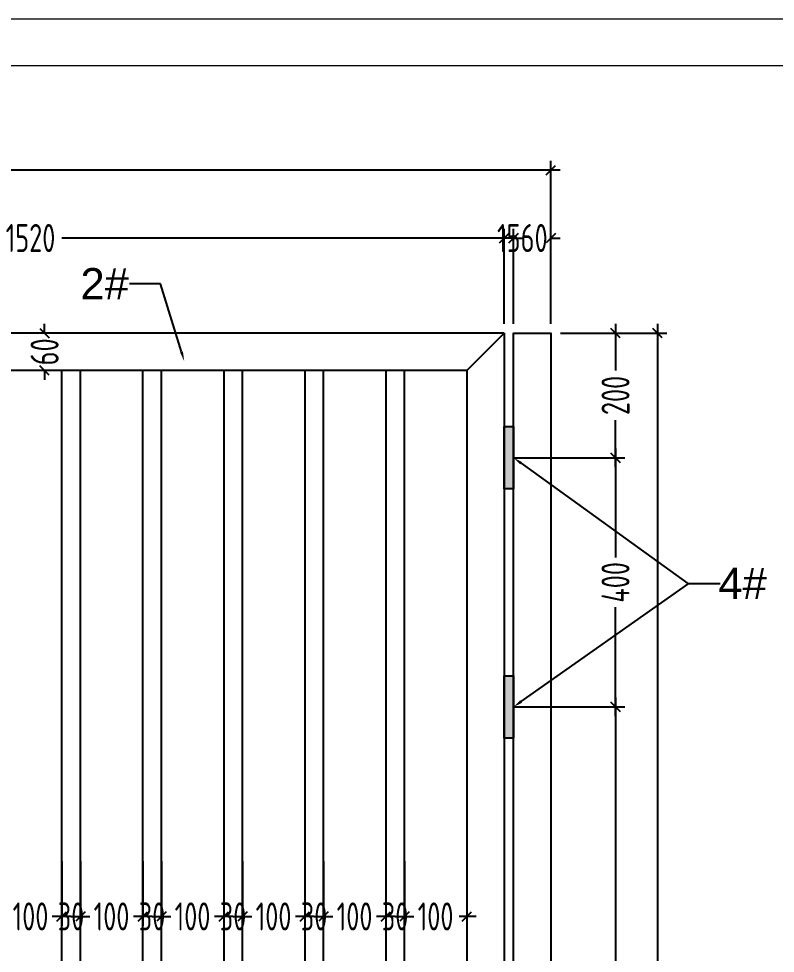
# Model space of a CAD drawing. Header units: millimetres. Extents: x 136606 to 1229059, y 82794 to 127566.
# Drawn here: x 966865 to 968079, y 125840 to 127340 of the extents above; entities that cross this region are included whole.
import ezdxf
from ezdxf import colors
from ezdxf.entities.mleader import LeaderData, LeaderLine
from ezdxf.math import Vec2, Vec3

# ---------------------------------------------------------------- set-up
doc = ezdxf.new("R2010")
doc.units = ezdxf.units.MM
doc.layers.add('图框', color=7, linetype='Continuous', lineweight=13)
doc.layers.add('文本', color=3, linetype='Continuous', lineweight=13)
doc.layers.add('方管', color=100, linetype='Continuous')
doc.layers.add('标注', color=9, linetype='Continuous')
doc.styles.add('Arial', font='arial.ttf')
doc.styles.add('hztxt', font='ros1.shx', dxfattribs={"width": 0.8, "bigfont": 'hztxt.shx'})
doc.dimstyles.new('DIM-15', dxfattribs={"dimscale": 15, "dimtxt": 3, "dimasz": 1, "dimexe": 1, "dimexo": 1, "dimgap": 0.5, "dimtad": 0, "dimdec": 1, "dimrnd": 0.0005, "dimzin": 9, "dimdsep": 46, "dimtxsty": 'hztxt', "dimblk": 'OBLIQUE', "dimcen": 0, "dimdle": 1, "dimclrd": 9, "dimclre": 9, "dimclrt": 2, "dimazin": 2, "dimtfac": 1, "dimtdec": 1, "dimtix": 1, "dimtofl": 0, "dimtmove": 2, "dimatfit": 3, "dimfxl": 1, "dimarcsym": 2})

# ---------------------------------------------------------------- blocks, each defined once
blk = doc.blocks.new('_Oblique')
at = {"color": 0, "linetype": 'ByBlock', "lineweight": -2}
blk.add_line((-0.5, -0.5), (0.5, 0.5), dxfattribs=at)
blk = doc.blocks.new('*D1423')
at = {"layer": 'Defpoints', "color": 0, "transparency": 16777216}
for p in [(967718.8, 127097.1), (964518.8, 126835.3), (967718.8, 126835.3)]:
    blk.add_point(p, dxfattribs=at)
at = {"layer": '标注', "color": 9, "lineweight": -2, "transparency": 16777216}
for p, q in [((964518.8, 126850.3), (964518.8, 127112.1)), ((967718.8, 126850.3), (967718.8, 127112.1)), ((964503.8, 127097.1), (966066.9, 127097.1)), ((967733.8, 127097.1), (966170.7, 127097.1))]:
    blk.add_line(p, q, dxfattribs=at)
at = {"layer": '标注', "color": 9, "lineweight": -2, "transparency": 16777216, "xscale": 15, "yscale": 15, "zscale": 15, "rotation": 180}
blk.add_blockref('_Oblique', (964518.8, 127097.1), dxfattribs=at)
at = {"layer": '标注', "color": 9, "lineweight": -2, "transparency": 16777216, "xscale": 15, "yscale": 15, "zscale": 15}
blk.add_blockref('_Oblique', (967718.8, 127097.1), dxfattribs=at)
at = {"layer": '标注', "color": 2, "transparency": 16777216, "insert": (966118.8, 127097.1), "char_height": 45, "attachment_point": 5, "style": 'hztxt'}
blk.add_mtext('3200', dxfattribs=at)
blk = doc.blocks.new('*D1435')
at = {"layer": 'Defpoints', "color": 0, "transparency": 16777216}
for p in [(966123.8, 126988), (966123.8, 126835.3), (967643.8, 126835.3)]:
    blk.add_point(p, dxfattribs=at)
at = {"layer": '标注', "color": 9, "lineweight": -2, "transparency": 16777216}
for p, q in [((966123.8, 126850.3), (966123.8, 127003)), ((967643.8, 126850.3), (967643.8, 127003)), ((966108.8, 126988), (966833.7, 126988)), ((967658.8, 126988), (966933.9, 126988))]:
    blk.add_line(p, q, dxfattribs=at)
at = {"layer": '标注', "color": 9, "lineweight": -2, "transparency": 16777216, "xscale": 15, "yscale": 15, "zscale": 15, "rotation": 180}
blk.add_blockref('_Oblique', (966123.8, 126988), dxfattribs=at)
at = {"layer": '标注', "color": 9, "lineweight": -2, "transparency": 16777216, "xscale": 15, "yscale": 15, "zscale": 15}
blk.add_blockref('_Oblique', (967643.8, 126988), dxfattribs=at)
at = {"layer": '标注', "color": 2, "transparency": 16777216, "insert": (966883.8, 126988), "char_height": 45, "attachment_point": 5, "style": 'hztxt'}
blk.add_mtext('1520', dxfattribs=at)
blk = doc.blocks.new('*D1407')
at = {"layer": 'Defpoints', "color": 0, "transparency": 16777216}
for p in [(967658.8, 126988), (967643.8, 126835.3), (967658.8, 126835.3)]:
    blk.add_point(p, dxfattribs=at)
at = {"layer": '标注', "color": 9, "lineweight": -2, "transparency": 16777216}
for p, q in [((967643.8, 126850.3), (967643.8, 127003)), ((967658.8, 126850.3), (967658.8, 127003)), ((967643.8, 126988), (967628.8, 126988)), ((967658.8, 126988), (967673.8, 126988))]:
    blk.add_line(p, q, dxfattribs=at)
at = {"layer": '标注', "color": 9, "lineweight": -2, "transparency": 16777216, "xscale": 15, "yscale": 15, "zscale": 15}
blk.add_blockref('_Oblique', (967643.8, 126988), dxfattribs=at)
at = {"layer": '标注', "color": 9, "lineweight": -2, "transparency": 16777216, "xscale": 15, "yscale": 15, "zscale": 15, "rotation": 180}
blk.add_blockref('_Oblique', (967658.8, 126988), dxfattribs=at)
at = {"layer": '标注', "color": 2, "transparency": 16777216, "insert": (967651.3, 126988), "char_height": 45, "attachment_point": 5, "style": 'hztxt'}
blk.add_mtext('15', dxfattribs=at)
blk = doc.blocks.new('*D1408')
at = {"layer": 'Defpoints', "color": 0, "transparency": 16777216}
for p in [(967718.8, 126988), (967658.8, 126835.3), (967718.8, 126835.3)]:
    blk.add_point(p, dxfattribs=at)
at = {"layer": '标注', "color": 9, "lineweight": -2, "transparency": 16777216}
for p, q in [((967658.8, 126850.3), (967658.8, 127003)), ((967718.8, 126850.3), (967718.8, 127003)), ((967658.8, 126988), (967643.8, 126988)), ((967718.8, 126988), (967733.8, 126988))]:
    blk.add_line(p, q, dxfattribs=at)
at = {"layer": '标注', "color": 9, "lineweight": -2, "transparency": 16777216, "xscale": 15, "yscale": 15, "zscale": 15}
blk.add_blockref('_Oblique', (967658.8, 126988), dxfattribs=at)
at = {"layer": '标注', "color": 9, "lineweight": -2, "transparency": 16777216, "xscale": 15, "yscale": 15, "zscale": 15, "rotation": 180}
blk.add_blockref('_Oblique', (967718.8, 126988), dxfattribs=at)
at = {"layer": '标注', "color": 2, "transparency": 16777216, "insert": (967692, 126988), "char_height": 45, "attachment_point": 5, "style": 'hztxt'}
blk.add_mtext('60', dxfattribs=at)
blk = doc.blocks.new('*D1419')
at = {"layer": 'Defpoints', "color": 0, "transparency": 16777216}
for p in [(966906.4, 126835.3), (966939.6, 126835.3), (966939.6, 126775.3)]:
    blk.add_point(p, dxfattribs=at)
at = {"layer": '标注', "color": 9, "lineweight": -2, "transparency": 16777216}
for p, q in [((966906.4, 126835.3), (966906.4, 126850.3)), ((966924.6, 126835.3), (966891.4, 126835.3)), ((966924.6, 126775.3), (966891.4, 126775.3)), ((966906.4, 126775.3), (966906.4, 126760.3))]:
    blk.add_line(p, q, dxfattribs=at)
at = {"layer": '标注', "color": 9, "lineweight": -2, "transparency": 16777216, "xscale": 15, "yscale": 15, "zscale": 15}
for p, rotation in [((966906.4, 126835.3), 270), ((966906.4, 126775.3), 90)]:
    blk.add_blockref('_Oblique', p, dxfattribs=dict(at, rotation=rotation))
at = {"layer": '标注', "color": 2, "transparency": 16777216, "insert": (966906.4, 126805.3), "char_height": 45, "attachment_point": 5, "rotation": 90, "style": 'hztxt'}
blk.add_mtext('60', dxfattribs=at)
blk = doc.blocks.new('GW-TK')
at = {"layer": '图框'}
for points in [[(927183.55, 464715.01), (927603.55, 464715.01), (927603.55, 464418.01), (927183.55, 464418.01)], [(927188.55, 464710.01), (927598.55, 464710.01), (927598.55, 464423.01), (927188.55, 464423.01)]]:
    blk.add_lwpolyline(points, close=True, dxfattribs=at)
blk = doc.blocks.new('*D1360')
at = {"layer": 'Defpoints', "color": 0, "transparency": 16777216}
for p in [(967719, 126835.3), (967719.1, 124545.3), (967890, 124545.3)]:
    blk.add_point(p, dxfattribs=at)
at = {"layer": '标注', "color": 9, "lineweight": -2, "transparency": 16777216}
for p, q in [((967890, 126850.3), (967890, 125742.2)), ((967734, 126835.3), (967905, 126835.3)), ((967890, 124530.3), (967890, 125638.4)), ((967734.1, 124545.3), (967905, 124545.3))]:
    blk.add_line(p, q, dxfattribs=at)
at = {"layer": '标注', "color": 9, "lineweight": -2, "transparency": 16777216, "xscale": 15, "yscale": 15, "zscale": 15}
for p, rotation in [((967890, 126835.3), 90), ((967890, 124545.3), 270)]:
    blk.add_blockref('_Oblique', p, dxfattribs=dict(at, rotation=rotation))
at = {"layer": '标注', "color": 2, "transparency": 16777216, "insert": (967890, 125690.3), "char_height": 45, "attachment_point": 5, "rotation": 90, "style": 'hztxt'}
blk.add_mtext('2290', dxfattribs=at)
blk = doc.blocks.new('*D1361')
at = {"layer": 'Defpoints', "color": 0, "transparency": 16777216}
for p in [(967719, 126835.3), (967644, 126635.3), (967822.5, 126635.3)]:
    blk.add_point(p, dxfattribs=at)
at = {"layer": '方管', "color": 9, "lineweight": -2, "transparency": 16777216}
for p, q in [((967822.5, 126850.3), (967822.5, 126775.2)), ((967734, 126835.3), (967837.5, 126835.3)), ((967822.5, 126620.3), (967822.5, 126695.4)), ((967659, 126635.3), (967837.5, 126635.3))]:
    blk.add_line(p, q, dxfattribs=at)
at = {"layer": '方管', "color": 9, "lineweight": -2, "transparency": 16777216, "xscale": 15, "yscale": 15, "zscale": 15}
for p, rotation in [((967822.5, 126835.3), 90), ((967822.5, 126635.3), 270)]:
    blk.add_blockref('_Oblique', p, dxfattribs=dict(at, rotation=rotation))
at = {"layer": '方管', "color": 2, "transparency": 16777216, "insert": (967822.5, 126735.3), "char_height": 45, "attachment_point": 5, "rotation": 90, "style": 'hztxt'}
blk.add_mtext('200', dxfattribs=at)
blk = doc.blocks.new('*D1362')
at = {"color": 9, "lineweight": -2, "transparency": 16777216}
for p, q in [((967822.5, 126650.3), (967822.5, 126475.2)), ((967659, 126635.3), (967837.5, 126635.3)), ((967822.5, 126220.3), (967822.5, 126395.4)), ((967659, 126235.3), (967837.5, 126235.3))]:
    blk.add_line(p, q, dxfattribs=at)
at = {"layer": 'Defpoints', "color": 0, "transparency": 16777216}
for p in [(967644, 126635.3), (967644, 126235.3), (967822.5, 126235.3)]:
    blk.add_point(p, dxfattribs=at)
at = {"color": 9, "lineweight": -2, "transparency": 16777216, "xscale": 15, "yscale": 15, "zscale": 15}
for p, rotation in [((967822.5, 126635.3), 90), ((967822.5, 126235.3), 270)]:
    blk.add_blockref('_Oblique', p, dxfattribs=dict(at, rotation=rotation))
at = {"color": 2, "transparency": 16777216, "insert": (967822.5, 126435.3), "char_height": 45, "attachment_point": 5, "rotation": 90, "style": 'hztxt'}
blk.add_mtext('400', dxfattribs=at)
blk = doc.blocks.new('*D1363')
at = {"color": 9, "lineweight": -2, "transparency": 16777216}
for p, q in [((967822.5, 126250.3), (967822.5, 125600.4)), ((967659, 126235.3), (967837.5, 126235.3)), ((967822.5, 124850.3), (967822.5, 125500.2)), ((967659, 124865.3), (967837.5, 124865.3))]:
    blk.add_line(p, q, dxfattribs=at)
at = {"layer": 'Defpoints', "color": 0, "transparency": 16777216}
for p in [(967644, 126235.3), (967644, 124865.3), (967822.5, 124865.3)]:
    blk.add_point(p, dxfattribs=at)
at = {"color": 9, "lineweight": -2, "transparency": 16777216, "xscale": 15, "yscale": 15, "zscale": 15}
for p, rotation in [((967822.5, 126235.3), 90), ((967822.5, 124865.3), 270)]:
    blk.add_blockref('_Oblique', p, dxfattribs=dict(at, rotation=rotation))
at = {"color": 2, "transparency": 16777216, "insert": (967822.5, 125550.3), "char_height": 45, "attachment_point": 5, "rotation": 90, "style": 'hztxt'}
blk.add_mtext('1370', dxfattribs=at)
blk = doc.blocks.new('*U1347')
at = {"layer": '方管', "color": 0}
blk.add_lwpolyline([(-15, 1025), (-15, -1025), (15, -1025), (15, 1025), (-15, 1025)], dxfattribs=at)
blk = doc.blocks.new('*U1348')
at = {"color": 0, "linetype": 'ByBlock', "lineweight": -2, "transparency": 16777216}
for p in [(650, 0), (780, 0), (910, 0), (1040, 0), (1170, 0)]:
    blk.add_blockref('*U1347', p, dxfattribs=at)
blk = doc.blocks.new('*D1391')
at = {"color": 9, "lineweight": -2, "transparency": 16777216}
for p, q in [((966833.8, 125987.6), (966833.8, 125884)), ((966933.8, 125987.6), (966933.8, 125884)), ((966818.8, 125899), (966845.7, 125899)), ((966948.8, 125899), (966921.9, 125899))]:
    blk.add_line(p, q, dxfattribs=at)
at = {"layer": 'Defpoints', "color": 0, "transparency": 16777216}
for p in [(966833.8, 126002.6), (966933.8, 126002.6), (966933.8, 125899)]:
    blk.add_point(p, dxfattribs=at)
at = {"color": 9, "lineweight": -2, "transparency": 16777216, "xscale": 15, "yscale": 15, "zscale": 15, "rotation": 180}
blk.add_blockref('_Oblique', (966833.8, 125899), dxfattribs=at)
at = {"color": 9, "lineweight": -2, "transparency": 16777216, "xscale": 15, "yscale": 15, "zscale": 15}
blk.add_blockref('_Oblique', (966933.8, 125899), dxfattribs=at)
at = {"color": 2, "transparency": 16777216, "insert": (966883.8, 125899), "char_height": 45, "attachment_point": 5, "style": 'hztxt'}
blk.add_mtext('100', dxfattribs=at)
blk = doc.blocks.new('*D1392')
at = {"color": 9, "lineweight": -2, "transparency": 16777216}
for p, q in [((966933.8, 125987.6), (966933.8, 125884)), ((966963.8, 125987.6), (966963.8, 125884)), ((966933.8, 125899), (966918.8, 125899)), ((966963.8, 125899), (966978.8, 125899))]:
    blk.add_line(p, q, dxfattribs=at)
at = {"layer": 'Defpoints', "color": 0, "transparency": 16777216}
for p in [(966933.8, 126002.6), (966963.8, 126002.6), (966963.8, 125899)]:
    blk.add_point(p, dxfattribs=at)
at = {"color": 9, "lineweight": -2, "transparency": 16777216, "xscale": 15, "yscale": 15, "zscale": 15}
blk.add_blockref('_Oblique', (966933.8, 125899), dxfattribs=at)
at = {"color": 9, "lineweight": -2, "transparency": 16777216, "xscale": 15, "yscale": 15, "zscale": 15, "rotation": 180}
blk.add_blockref('_Oblique', (966963.8, 125899), dxfattribs=at)
at = {"color": 2, "transparency": 16777216, "insert": (966948.8, 125899), "char_height": 45, "attachment_point": 5, "style": 'hztxt'}
blk.add_mtext('30', dxfattribs=at)
blk = doc.blocks.new('*D1393')
at = {"color": 9, "lineweight": -2, "transparency": 16777216}
for p, q in [((966963.8, 125987.6), (966963.8, 125884)), ((967063.8, 125987.6), (967063.8, 125884)), ((966948.8, 125899), (966975.7, 125899)), ((967078.8, 125899), (967051.9, 125899))]:
    blk.add_line(p, q, dxfattribs=at)
at = {"layer": 'Defpoints', "color": 0, "transparency": 16777216}
for p in [(966963.8, 126002.6), (967063.8, 126002.6), (967063.8, 125899)]:
    blk.add_point(p, dxfattribs=at)
at = {"color": 9, "lineweight": -2, "transparency": 16777216, "xscale": 15, "yscale": 15, "zscale": 15, "rotation": 180}
blk.add_blockref('_Oblique', (966963.8, 125899), dxfattribs=at)
at = {"color": 9, "lineweight": -2, "transparency": 16777216, "xscale": 15, "yscale": 15, "zscale": 15}
blk.add_blockref('_Oblique', (967063.8, 125899), dxfattribs=at)
at = {"color": 2, "transparency": 16777216, "insert": (967013.8, 125899), "char_height": 45, "attachment_point": 5, "style": 'hztxt'}
blk.add_mtext('100', dxfattribs=at)
blk = doc.blocks.new('*D1394')
at = {"color": 9, "lineweight": -2, "transparency": 16777216}
for p, q in [((967063.8, 125987.6), (967063.8, 125884)), ((967093.8, 125987.6), (967093.8, 125884)), ((967063.8, 125899), (967048.8, 125899)), ((967093.8, 125899), (967108.8, 125899))]:
    blk.add_line(p, q, dxfattribs=at)
at = {"layer": 'Defpoints', "color": 0, "transparency": 16777216}
for p in [(967063.8, 126002.6), (967093.8, 126002.6), (967093.8, 125899)]:
    blk.add_point(p, dxfattribs=at)
at = {"color": 9, "lineweight": -2, "transparency": 16777216, "xscale": 15, "yscale": 15, "zscale": 15}
blk.add_blockref('_Oblique', (967063.8, 125899), dxfattribs=at)
at = {"color": 9, "lineweight": -2, "transparency": 16777216, "xscale": 15, "yscale": 15, "zscale": 15, "rotation": 180}
blk.add_blockref('_Oblique', (967093.8, 125899), dxfattribs=at)
at = {"color": 2, "transparency": 16777216, "insert": (967078.8, 125899), "char_height": 45, "attachment_point": 5, "style": 'hztxt'}
blk.add_mtext('30', dxfattribs=at)
blk = doc.blocks.new('*D1395')
at = {"color": 9, "lineweight": -2, "transparency": 16777216}
for p, q in [((967093.8, 125987.6), (967093.8, 125884)), ((967193.8, 125987.6), (967193.8, 125884)), ((967078.8, 125899), (967105.7, 125899)), ((967208.8, 125899), (967181.9, 125899))]:
    blk.add_line(p, q, dxfattribs=at)
at = {"layer": 'Defpoints', "color": 0, "transparency": 16777216}
for p in [(967093.8, 126002.6), (967193.8, 126002.6), (967193.8, 125899)]:
    blk.add_point(p, dxfattribs=at)
at = {"color": 9, "lineweight": -2, "transparency": 16777216, "xscale": 15, "yscale": 15, "zscale": 15, "rotation": 180}
blk.add_blockref('_Oblique', (967093.8, 125899), dxfattribs=at)
at = {"color": 9, "lineweight": -2, "transparency": 16777216, "xscale": 15, "yscale": 15, "zscale": 15}
blk.add_blockref('_Oblique', (967193.8, 125899), dxfattribs=at)
at = {"color": 2, "transparency": 16777216, "insert": (967143.8, 125899), "char_height": 45, "attachment_point": 5, "style": 'hztxt'}
blk.add_mtext('100', dxfattribs=at)
blk = doc.blocks.new('*D1396')
at = {"color": 9, "lineweight": -2, "transparency": 16777216}
for p, q in [((967193.8, 125987.6), (967193.8, 125884)), ((967223.8, 125987.6), (967223.8, 125884)), ((967193.8, 125899), (967178.8, 125899)), ((967223.8, 125899), (967238.8, 125899))]:
    blk.add_line(p, q, dxfattribs=at)
at = {"layer": 'Defpoints', "color": 0, "transparency": 16777216}
for p in [(967193.8, 126002.6), (967223.8, 126002.6), (967223.8, 125899)]:
    blk.add_point(p, dxfattribs=at)
at = {"color": 9, "lineweight": -2, "transparency": 16777216, "xscale": 15, "yscale": 15, "zscale": 15}
blk.add_blockref('_Oblique', (967193.8, 125899), dxfattribs=at)
at = {"color": 9, "lineweight": -2, "transparency": 16777216, "xscale": 15, "yscale": 15, "zscale": 15, "rotation": 180}
blk.add_blockref('_Oblique', (967223.8, 125899), dxfattribs=at)
at = {"color": 2, "transparency": 16777216, "insert": (967208.8, 125899), "char_height": 45, "attachment_point": 5, "style": 'hztxt'}
blk.add_mtext('30', dxfattribs=at)
blk = doc.blocks.new('*D1397')
at = {"color": 9, "lineweight": -2, "transparency": 16777216}
for p, q in [((967223.8, 125987.6), (967223.8, 125884)), ((967323.8, 125987.6), (967323.8, 125884)), ((967208.8, 125899), (967235.7, 125899)), ((967338.8, 125899), (967311.9, 125899))]:
    blk.add_line(p, q, dxfattribs=at)
at = {"layer": 'Defpoints', "color": 0, "transparency": 16777216}
for p in [(967223.8, 126002.6), (967323.8, 126002.6), (967323.8, 125899)]:
    blk.add_point(p, dxfattribs=at)
at = {"color": 9, "lineweight": -2, "transparency": 16777216, "xscale": 15, "yscale": 15, "zscale": 15, "rotation": 180}
blk.add_blockref('_Oblique', (967223.8, 125899), dxfattribs=at)
at = {"color": 9, "lineweight": -2, "transparency": 16777216, "xscale": 15, "yscale": 15, "zscale": 15}
blk.add_blockref('_Oblique', (967323.8, 125899), dxfattribs=at)
at = {"color": 2, "transparency": 16777216, "insert": (967273.8, 125899), "char_height": 45, "attachment_point": 5, "style": 'hztxt'}
blk.add_mtext('100', dxfattribs=at)
blk = doc.blocks.new('*D1398')
at = {"color": 9, "lineweight": -2, "transparency": 16777216}
for p, q in [((967323.8, 125987.6), (967323.8, 125884)), ((967353.8, 125987.6), (967353.8, 125884)), ((967323.8, 125899), (967308.8, 125899)), ((967353.8, 125899), (967368.8, 125899))]:
    blk.add_line(p, q, dxfattribs=at)
at = {"layer": 'Defpoints', "color": 0, "transparency": 16777216}
for p in [(967323.8, 126002.6), (967353.8, 126002.6), (967353.8, 125899)]:
    blk.add_point(p, dxfattribs=at)
at = {"color": 9, "lineweight": -2, "transparency": 16777216, "xscale": 15, "yscale": 15, "zscale": 15}
blk.add_blockref('_Oblique', (967323.8, 125899), dxfattribs=at)
at = {"color": 9, "lineweight": -2, "transparency": 16777216, "xscale": 15, "yscale": 15, "zscale": 15, "rotation": 180}
blk.add_blockref('_Oblique', (967353.8, 125899), dxfattribs=at)
at = {"color": 2, "transparency": 16777216, "insert": (967338.8, 125899), "char_height": 45, "attachment_point": 5, "style": 'hztxt'}
blk.add_mtext('30', dxfattribs=at)
blk = doc.blocks.new('*D1399')
at = {"color": 9, "lineweight": -2, "transparency": 16777216}
for p, q in [((967353.8, 125987.6), (967353.8, 125884)), ((967453.8, 125987.6), (967453.8, 125884)), ((967338.8, 125899), (967365.7, 125899)), ((967468.8, 125899), (967441.9, 125899))]:
    blk.add_line(p, q, dxfattribs=at)
at = {"layer": 'Defpoints', "color": 0, "transparency": 16777216}
for p in [(967353.8, 126002.6), (967453.8, 126002.6), (967453.8, 125899)]:
    blk.add_point(p, dxfattribs=at)
at = {"color": 9, "lineweight": -2, "transparency": 16777216, "xscale": 15, "yscale": 15, "zscale": 15, "rotation": 180}
blk.add_blockref('_Oblique', (967353.8, 125899), dxfattribs=at)
at = {"color": 9, "lineweight": -2, "transparency": 16777216, "xscale": 15, "yscale": 15, "zscale": 15}
blk.add_blockref('_Oblique', (967453.8, 125899), dxfattribs=at)
at = {"color": 2, "transparency": 16777216, "insert": (967403.8, 125899), "char_height": 45, "attachment_point": 5, "style": 'hztxt'}
blk.add_mtext('100', dxfattribs=at)
blk = doc.blocks.new('*D1400')
at = {"color": 9, "lineweight": -2, "transparency": 16777216}
for p, q in [((967453.8, 125987.6), (967453.8, 125884)), ((967483.8, 125987.6), (967483.8, 125884)), ((967453.8, 125899), (967438.8, 125899)), ((967483.8, 125899), (967498.8, 125899))]:
    blk.add_line(p, q, dxfattribs=at)
at = {"layer": 'Defpoints', "color": 0, "transparency": 16777216}
for p in [(967453.8, 126002.6), (967483.8, 126002.6), (967483.8, 125899)]:
    blk.add_point(p, dxfattribs=at)
at = {"color": 9, "lineweight": -2, "transparency": 16777216, "xscale": 15, "yscale": 15, "zscale": 15}
blk.add_blockref('_Oblique', (967453.8, 125899), dxfattribs=at)
at = {"color": 9, "lineweight": -2, "transparency": 16777216, "xscale": 15, "yscale": 15, "zscale": 15, "rotation": 180}
blk.add_blockref('_Oblique', (967483.8, 125899), dxfattribs=at)
at = {"color": 2, "transparency": 16777216, "insert": (967468.8, 125899), "char_height": 45, "attachment_point": 5, "style": 'hztxt'}
blk.add_mtext('30', dxfattribs=at)
blk = doc.blocks.new('*D1401')
at = {"color": 9, "lineweight": -2, "transparency": 16777216}
for p, q in [((967483.8, 125987.6), (967483.8, 125884)), ((967583.8, 125987.6), (967583.8, 125884)), ((967468.8, 125899), (967495.7, 125899)), ((967598.8, 125899), (967571.9, 125899))]:
    blk.add_line(p, q, dxfattribs=at)
at = {"layer": 'Defpoints', "color": 0, "transparency": 16777216}
for p in [(967483.8, 126002.6), (967583.8, 126002.6), (967583.8, 125899)]:
    blk.add_point(p, dxfattribs=at)
at = {"color": 9, "lineweight": -2, "transparency": 16777216, "xscale": 15, "yscale": 15, "zscale": 15, "rotation": 180}
blk.add_blockref('_Oblique', (967483.8, 125899), dxfattribs=at)
at = {"color": 9, "lineweight": -2, "transparency": 16777216, "xscale": 15, "yscale": 15, "zscale": 15}
blk.add_blockref('_Oblique', (967583.8, 125899), dxfattribs=at)
at = {"color": 2, "transparency": 16777216, "insert": (967533.8, 125899), "char_height": 45, "attachment_point": 5, "style": 'hztxt'}
blk.add_mtext('100', dxfattribs=at)

msp = doc.modelspace()

# ---------------------------------------------------------------- hatches: boundary and pattern name
at = {"layer": '方管'}
h = msp.add_hatch(color=256, dxfattribs=at)
h.dxf.hatch_style = 1
h.paths.add_polyline_path([(967658.7707, 126685.2991), (967643.7707, 126685.2991), (967643.7707, 126585.2991), (967658.7707, 126585.2991)])
h = msp.add_hatch(color=256, dxfattribs=at)
h.dxf.hatch_style = 1
h.paths.add_polyline_path([(967658.7707, 126285.2991), (967643.7707, 126285.2991), (967643.7707, 126185.2991), (967658.7707, 126185.2991)])

# ---------------------------------------------------------------- linework, layer by layer
at = {"color": 3}
for points in [[(967658.7707, 126685.2991), (967658.7707, 126585.2991), (967643.7707, 126585.2991), (967643.7707, 126685.2991), (967658.7707, 126685.2991)], [(967658.7707, 126285.2991), (967658.7707, 126185.2991), (967643.7707, 126185.2991), (967643.7707, 126285.2991), (967658.7707, 126285.2991)]]:
    msp.add_lwpolyline(points, dxfattribs=at)
at = {"layer": '标注', "color": 4}
for points in [[(967643.7707, 126835.2991), (966123.7707, 126835.2991), (966123.7707, 124665.2991), (967643.7707, 124665.2991)], [(967583.7707, 126775.2991), (967643.7707, 126835.2991)], [(967643.7707, 126835.2991), (967643.7707, 124665.2991)], [(967658.7707, 124553.2998), (967658.7707, 126835.2991), (967718.7707, 126835.2991), (967718.7707, 124553.2998)], [(967583.7707, 126775.2991), (966183.7707, 126775.2991), (966183.7707, 124725.2991), (967583.7707, 124725.2991)], [(967583.7707, 126775.2991), (967583.7707, 124725.2991)]]:
    msp.add_lwpolyline(points, dxfattribs=at)

# ---------------------------------------------------------------- block references
msp.add_blockref('*U1348', (966298.7558, 125750.2991))
at = {"layer": '文本', "xscale": 15, "yscale": 15, "zscale": 15}
msp.add_blockref('GW-TK', (-12943791.9757, -6843385.1419), dxfattribs=at)

# ---------------------------------------------------------------- dimensions: what is measured, and where the dimension line sits
for base, p1, p2, picture, middle in [((967822.4691, 126235.2991), (967643.9709, 126635.2991), (967643.9709, 126235.2991), '*D1362', (967822.4691, 126435.2991)), ((967822.4691, 124865.2991), (967643.9709, 126235.2991), (967643.9709, 124865.2991), '*D1363', (967822.4691, 125550.2991))]:
    dim = msp.add_linear_dim(base=base, p1=p1, p2=p2, angle=90, dimstyle='DIM-15')
    dim.commit()
    dim.dimension.update_dxf_attribs({"geometry": picture, "text_midpoint": middle})
for base, p1, p2, picture, middle in [((966933.7558, 125899.0338), (966833.7558, 126002.6323), (966933.7558, 126002.6323), '*D1391', (966883.7558, 125899.0338)), ((966963.7558, 125899.0338), (966933.7558, 126002.6323), (966963.7558, 126002.6323), '*D1392', (966948.7558, 125899.0338)), ((967063.7558, 125899.0338), (966963.7558, 126002.6323), (967063.7558, 126002.6323), '*D1393', (967013.7558, 125899.0338)), ((967093.7558, 125899.0338), (967063.7558, 126002.6323), (967093.7558, 126002.6323), '*D1394', (967078.7558, 125899.0338)), ((967193.7558, 125899.0338), (967093.7558, 126002.6323), (967193.7558, 126002.6323), '*D1395', (967143.7558, 125899.0338)), ((967223.7558, 125899.0338), (967193.7558, 126002.6323), (967223.7558, 126002.6323), '*D1396', (967208.7558, 125899.0338)), ((967323.7558, 125899.0338), (967223.7558, 126002.6323), (967323.7558, 126002.6323), '*D1397', (967273.7558, 125899.0338)), ((967353.7558, 125899.0338), (967323.7558, 126002.6323), (967353.7558, 126002.6323), '*D1398', (967338.7558, 125899.0338)), ((967453.7558, 125899.0338), (967353.7558, 126002.6323), (967453.7558, 126002.6323), '*D1399', (967403.7558, 125899.0338)), ((967483.7558, 125899.0338), (967453.7558, 126002.6323), (967483.7558, 126002.6323), '*D1400', (967468.7558, 125899.0338)), ((967583.7558, 125899.0338), (967483.7558, 126002.6323), (967583.7558, 126002.6323), '*D1401', (967533.7558, 125899.0338))]:
    dim = msp.add_linear_dim(base=base, p1=p1, p2=p2, dimstyle='DIM-15')
    dim.commit()
    dim.dimension.update_dxf_attribs({"geometry": picture, "text_midpoint": middle})
at = {"layer": '方管'}
dim = msp.add_linear_dim(base=(967822.4691, 126635.2991), p1=(967718.9709, 126835.2991), p2=(967643.9709, 126635.2991), angle=90, dimstyle='DIM-15', dxfattribs=at)
dim.commit()
dim.dimension.update_dxf_attribs({"geometry": '*D1361', "text_midpoint": (967822.4691, 126735.2991)})
at = {"layer": '标注'}
for p1, p2, distance, picture, middle in [((964518.7707, 126835.2991), (967718.7707, 126835.2991), 261.8124, '*D1423', (966118.7707, 127097.1115)), ((967643.7707, 126835.2991), (966123.7707, 126835.2991), -152.6574, '*D1435', (966883.7707, 126987.9565))]:
    dim = msp.add_aligned_dim(p1=p1, p2=p2, distance=distance, dimstyle='DIM-15', dxfattribs=at)
    dim.commit()
    dim.dimension.update_dxf_attribs({"geometry": picture, "text_midpoint": middle})
for base, p1, p2, angle, picture, middle in [((967658.7707, 126987.9565), (967643.7707, 126835.2991), (967658.7707, 126835.2991), 180, '*D1407', (967651.2707, 126987.9565)), ((966906.3806, 126835.2991), (966939.6073, 126775.2991), (966939.6073, 126835.2991), 90, '*D1419', (966906.3806, 126805.2991)), ((967889.9917, 124545.2998), (967718.9709, 126835.2991), (967719.0709, 124545.2998), 90, '*D1360', (967889.9917, 125690.2994))]:
    dim = msp.add_linear_dim(base=base, p1=p1, p2=p2, angle=angle, dimstyle='DIM-15', dxfattribs=at)
    dim.commit()
    dim.dimension.update_dxf_attribs({"geometry": picture, "text_midpoint": middle})
dim = msp.add_linear_dim(base=(967718.7707, 126987.9565), p1=(967658.7707, 126835.2991), p2=(967718.7707, 126835.2991), angle=180, dimstyle='DIM-15', dxfattribs=at)
dim.commit()
dim.dimension.update_dxf_attribs({"geometry": '*D1408', "text_midpoint": (967692.0424, 126987.9565), "dimtype": 160})

# ---------------------------------------------------------------- leaders
at = {"layer": '标注', "color": 6}
ml = msp.add_multileader_mtext('Standard', dxfattribs=at)
ml.set_content('2#', color=6, style='Arial')
ml.set_leader_properties(color=9)
ml.build(insert=Vec2(0, 0))
ml.multileader.update_dxf_attribs({"dogleg_length": 50, "arrow_head_size": 15})
ctx = ml.context
ctx.base_point, ctx.char_height, ctx.arrow_head_size, ctx.landing_gap_size, ctx.plane_origin = Vec3(966965.8807, 126914.2823), 50, 15, 1, Vec3(966129.9235, 125696.9757)
ctx.text_align_type = 2
notes = []
notes.append((ctx, [(0, (1, 1, 0), (967092.642, 126914.2823), (-1, 0), 50, [(0, [(967130.395, 126790.7318)], 0, [])])]))
ctx.mtext.insert, ctx.mtext.alignment, ctx.mtext.flow_direction = Vec3(967041.642, 126939.7087), 3, 5
ml = msp.add_multileader_mtext('Standard', dxfattribs=at)
ml.set_content('4#', color=6, style='Arial')
ml.set_leader_properties(color=9)
ml.build(insert=Vec2(0, 0))
ml.multileader.update_dxf_attribs({"dogleg_length": 50, "arrow_head_size": 15})
ctx = ml.context
ctx.base_point, ctx.char_height, ctx.arrow_head_size, ctx.landing_gap_size, ctx.plane_origin = Vec3(967988.3397, 126433.2249), 50, 15, 1, Vec3(966633.8236, 125359.0373)
ctx.text_align_type = 2
notes.append((ctx, [(1, (1, 1, 0), (967938.3397, 126433.2249), (1, 0), 50, [(0, [(967658.7707, 126635.2991)], 0, [])])]))
ctx.mtext.insert, ctx.mtext.alignment, ctx.mtext.flow_direction = Vec3(968065.2606, 126458.6512), 3, 5
ml = msp.add_multileader_mtext('Standard', dxfattribs=at)
ml.set_content('', color=6, style='Arial')
ml.set_leader_properties(color=9)
ml.build(insert=Vec2(0, 0))
ml.multileader.update_dxf_attribs({"dogleg_length": 50, "arrow_head_size": 15})
ctx = ml.context
ctx.base_point, ctx.char_height, ctx.arrow_head_size, ctx.landing_gap_size, ctx.plane_origin = Vec3(967990.3397, 126433.2249), 35, 15, 1, Vec3(966978.7707, 125391.5429)
notes.append((ctx, [(0, (1, 1, 0), (967940.3397, 126433.2249), (1, 0), 50, [(0, [(967658.7707, 126235.2991)], 0, [])])]))
ctx.mtext.insert, ctx.mtext.flow_direction = Vec3(967991.3397, 126450.7249), 5
for ctx, leaders in notes:
    for number, flags, end, landing, length, lines in leaders:
        leader = LeaderData()
        leader.index, (leader.has_last_leader_line, leader.has_dogleg_vector, leader.attachment_direction) = number, flags
        leader.last_leader_point, leader.dogleg_vector, leader.dogleg_length = Vec3(end), Vec3(landing), length
        for number, points, colour, breaks in lines:
            line = LeaderLine()
            line.index, line.vertices, line.color, line.breaks = number, Vec3.list(points), colors.encode_raw_color(colour), breaks
            leader.lines.append(line)
        ctx.leaders.append(leader)

doc.saveas('drawing.dxf')
